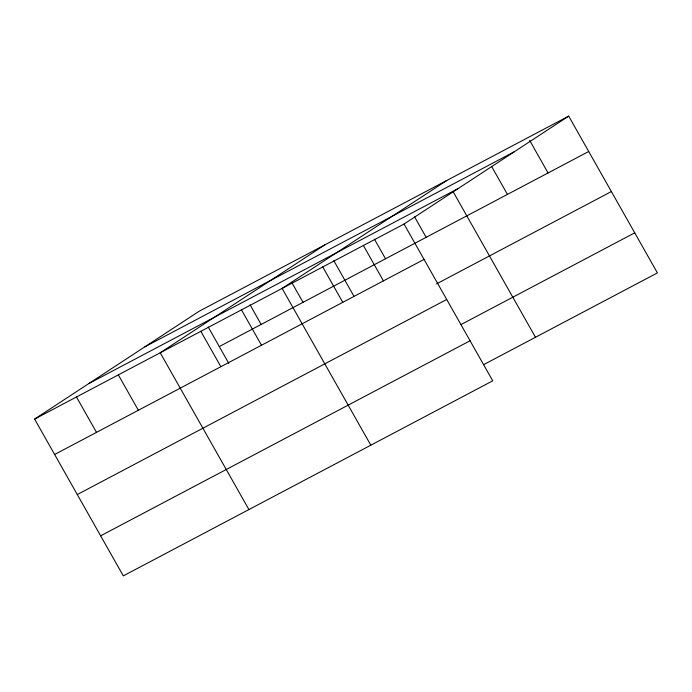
<?xml version="1.0" encoding="UTF-8"?>
<svg xmlns="http://www.w3.org/2000/svg" width="692" height="692" viewBox="0 0 692 692"><rect width="100%" height="100%" fill="white"/><g stroke="black" fill="none" stroke-linecap="round" stroke-linejoin="round"><path stroke-width="1.04" d="M568.694 116.118L404.033 224.035L492.739 380.825L123.306 575.882L34.6 419.092L199.261 311.175L568.694 116.118L657.4 272.907L483.509 364.719M324.868 244.856L160.207 352.773L248.912 509.563M446.781 180.482L282.12 288.408L370.825 445.198M144.922 346.787L514.355 151.73M88.939 383.48L458.372 188.423M34.6 419.092L404.033 224.035M219.278 346.554L588.71 151.496M54.616 454.48L424.049 259.422M436.54 283.876L611.382 191.563M77.288 494.538L446.721 299.48M460.837 324.652L634.728 232.841M100.643 535.824L470.076 340.767M529.639 140.364L548.073 172.957M491.631 166.478L507.435 194.409M453.104 191.658L535.487 337.272M414.569 216.838L426.16 237.321M374.458 239.224L385.522 258.782M363.395 245.496L383.411 280.874M333.821 260.685L353.846 296.072M322.757 266.948L342.774 302.335M291.955 282.786L303.018 302.343M250.089 304.895L261.143 324.444M241.482 309.86L261.498 345.247M208.214 327.005L228.767 363.326M200.844 331.321L220.86 366.699M118.341 374.882L138.357 410.261M76.466 396.992L96.491 432.37"/></g></svg>
